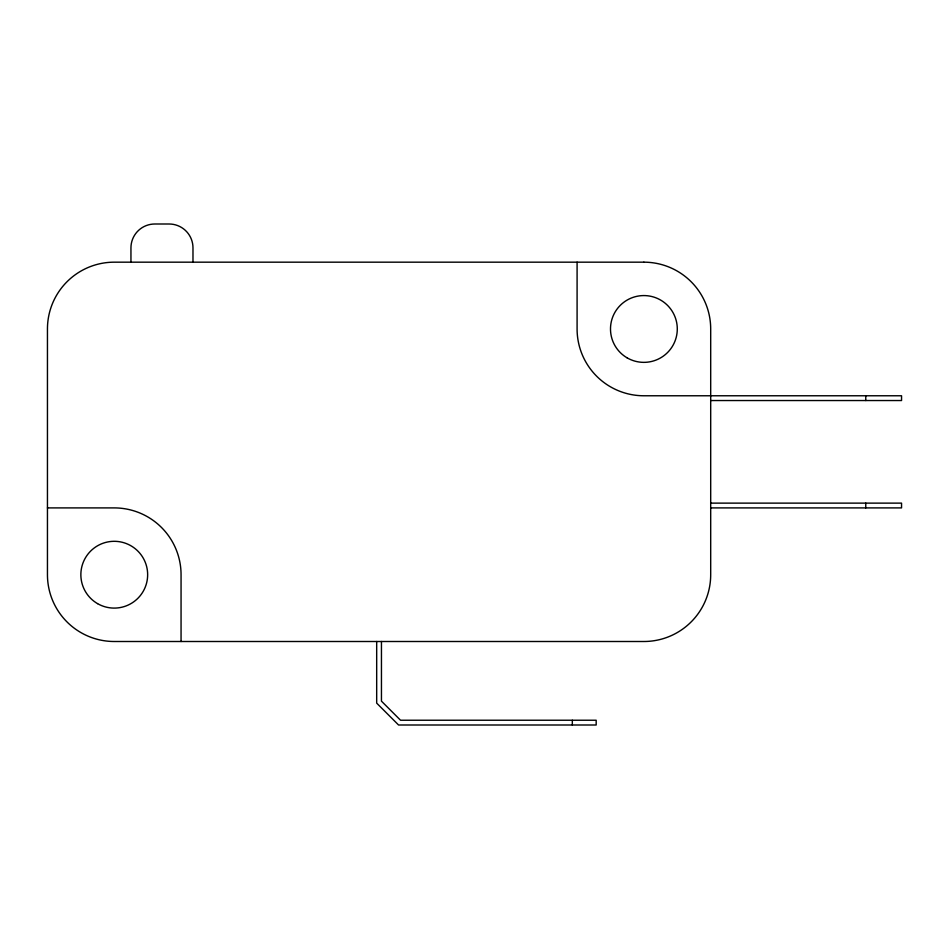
<?xml version="1.0" encoding="UTF-8"?>
<svg xmlns="http://www.w3.org/2000/svg" width="949" height="949" viewBox="0 0 949 949"><rect width="100%" height="100%" fill="white"/><g stroke="black" fill="none" stroke-linecap="round" stroke-linejoin="round"><path stroke-width="1.42" d="M710.694 400.537L901.55 400.537L901.55 395.769L643.885 395.769A66.798 66.798 0 0 1 577.087 328.971L577.087 262.173M710.694 503.124L901.55 503.124L901.55 507.905L710.694 507.905M47.45 507.905L114.248 507.905A66.798 66.798 0 0 1 181.057 574.703L181.057 641.5M865.761 395.769L865.761 400.537M865.761 503.124L865.761 507.905M572.318 720.232L572.318 725M381.451 641.5L381.451 701.145L400.537 720.232L596.174 720.232L596.174 725L398.568 725L376.682 703.126L376.682 641.5M192.979 262.173L192.979 247.855A23.855 23.855 0 0 0 169.124 224L154.806 224A23.855 23.855 0 0 0 130.95 247.855L130.95 262.173M643.885 262.173L114.248 262.173A66.798 66.798 0 0 0 47.45 328.971L47.45 574.703A66.798 66.798 0 0 0 114.248 641.5L643.885 641.5A66.798 66.798 0 0 0 710.694 574.703L710.694 328.971A66.798 66.798 0 0 0 643.885 262.173M97.545 603.623A33.405 33.405 0 0 0 147.653 574.703A33.405 33.405 0 0 0 97.545 545.782A33.405 33.405 0 0 0 97.545 603.623M627.194 357.892A33.405 33.405 0 0 0 677.289 328.971A33.405 33.405 0 0 0 627.194 300.038A33.405 33.405 0 0 0 627.194 357.892"/></g></svg>
